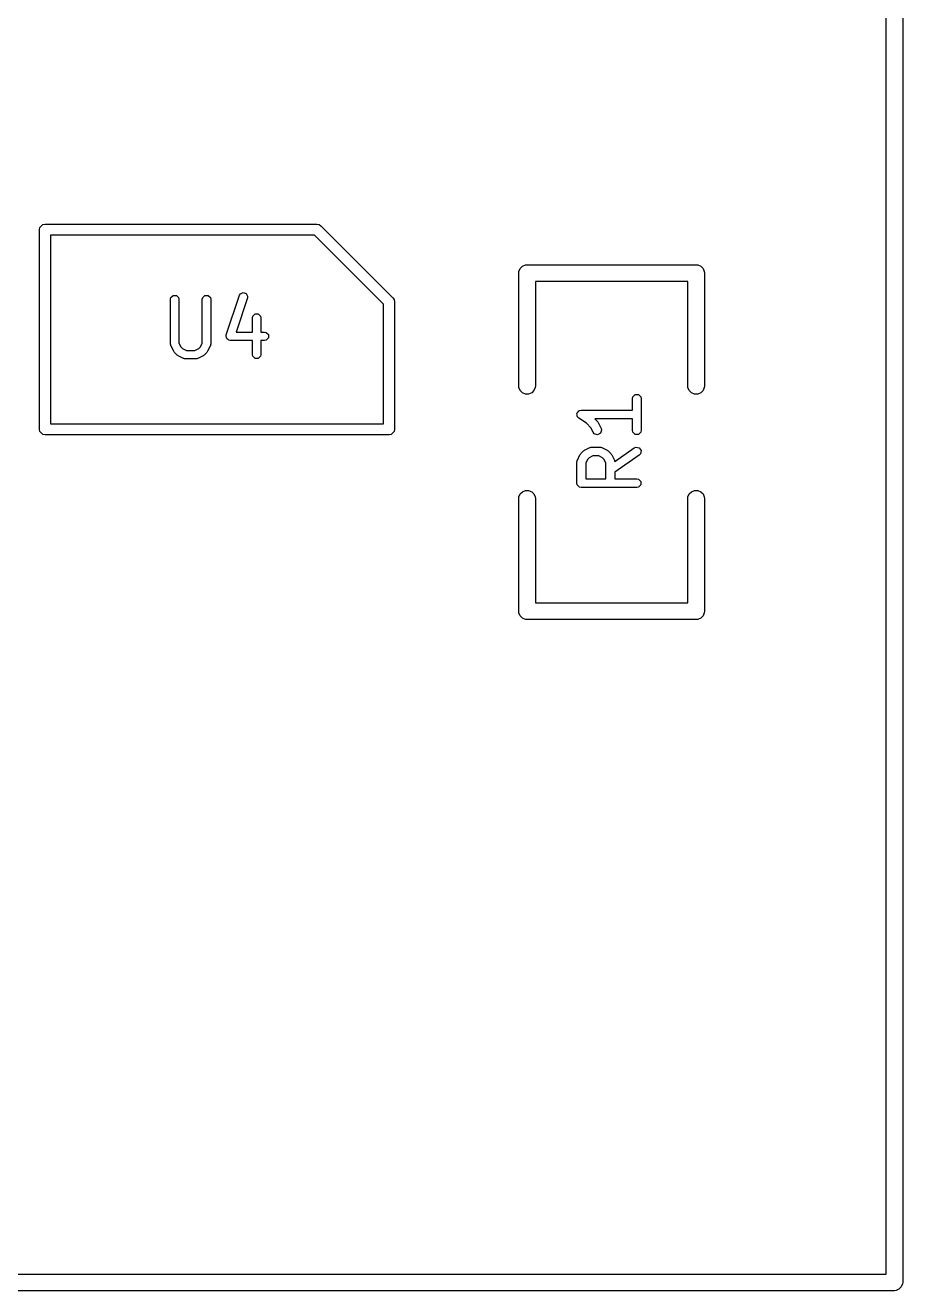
# Model space of a CAD drawing. Extents: x 3.77 to 7.16, y -4.93 to -3.32.
# Drawn here: x 5.2849 to 5.5962, y -4.765 to -4.316 of the extents above; entities that cross this region are included whole.
import ezdxf

# ---------------------------------------------------------------- set-up
doc = ezdxf.new("R2010")
doc.units = 0
doc.header["$MEASUREMENT"] = 0
doc.layers.add('BLACK', color=7, linetype='CONTINUOUS')

msp = doc.modelspace()

# ---------------------------------------------------------------- linework, layer by layer
at = {"layer": 'BLACK', "linetype": 'CONTINUOUS'}
for p, q in [((5.5903, -4.75912), (5.5903, -3.56424)), ((5.5962, -3.56129), (5.5962, -4.76207)), ((5.29006, -4.38776), (5.29112, -4.3867)), ((5.29112, -4.3867), (5.29188, -4.38655)), ((5.29188, -4.38655), (5.38833, -4.38655)), ((5.38833, -4.38655), (5.38909, -4.3867)), ((5.38909, -4.3867), (5.38972, -4.38713)), ((5.28991, -4.38852), (5.29006, -4.38776)), ((5.28991, -4.45938), (5.28991, -4.38852)), ((5.29384, -4.39049), (5.29384, -4.45742)), ((5.38752, -4.39049), (5.29384, -4.39049)), ((5.41195, -4.41492), (5.38752, -4.39049)), ((5.38972, -4.38713), (5.41531, -4.41272)), ((5.45995, -4.40395), (5.46, -4.40337)), ((5.45995, -4.44395), (5.45995, -4.40395)), ((5.46, -4.40337), (5.46044, -4.40231)), ((5.46044, -4.40231), (5.46126, -4.4015)), ((5.46126, -4.4015), (5.46232, -4.40105)), ((5.46232, -4.40105), (5.4629, -4.401)), ((5.4629, -4.401), (5.5229, -4.401)), ((5.5229, -4.401), (5.52347, -4.40105)), ((5.52347, -4.40105), (5.52454, -4.4015)), ((5.52454, -4.4015), (5.52535, -4.40231)), ((5.52535, -4.40231), (5.52579, -4.40337)), ((5.52579, -4.40337), (5.52585, -4.40395)), ((5.52585, -4.40395), (5.52585, -4.44395)), ((5.51995, -4.4069), (5.46585, -4.4069)), ((5.46585, -4.4069), (5.46585, -4.44395)), ((5.51995, -4.44395), (5.51995, -4.4069)), ((5.33642, -4.41322), (5.33654, -4.41265)), ((5.33642, -4.42915), (5.33642, -4.41322)), ((5.33654, -4.41265), (5.33734, -4.41186)), ((5.33734, -4.41186), (5.33847, -4.41186)), ((5.33847, -4.41186), (5.33926, -4.41265)), ((5.33926, -4.41265), (5.33938, -4.41322)), ((5.33938, -4.41322), (5.33938, -4.42881)), ((5.34767, -4.41322), (5.34779, -4.41265)), ((5.34767, -4.42881), (5.34767, -4.41322)), ((5.34779, -4.41265), (5.34858, -4.41186)), ((5.34858, -4.41186), (5.34971, -4.41186)), ((5.34971, -4.41186), (5.35051, -4.41265)), ((5.35051, -4.41265), (5.35063, -4.41322)), ((5.35063, -4.41322), (5.35063, -4.42915)), ((5.35618, -4.42588), (5.36087, -4.41181)), ((5.36367, -4.41275), (5.35963, -4.42487)), ((5.36087, -4.41181), (5.36116, -4.41131)), ((5.36116, -4.41131), (5.36217, -4.41081)), ((5.36217, -4.41081), (5.36324, -4.41117)), ((5.36324, -4.41117), (5.36375, -4.41218)), ((5.36375, -4.41218), (5.36367, -4.41275)), ((5.41531, -4.41272), (5.41574, -4.41336)), ((5.41574, -4.41336), (5.41589, -4.41411)), ((5.41195, -4.45742), (5.41195, -4.41492)), ((5.41589, -4.41411), (5.41589, -4.45938)), ((5.36548, -4.41978), (5.3656, -4.41922)), ((5.36548, -4.42487), (5.36548, -4.41978)), ((5.3656, -4.41922), (5.36639, -4.41842)), ((5.36639, -4.41842), (5.36752, -4.41842)), ((5.36752, -4.41842), (5.36832, -4.41922)), ((5.36832, -4.41922), (5.36844, -4.41978)), ((5.36844, -4.41978), (5.36844, -4.42487)), ((5.35611, -4.42645), (5.35618, -4.42588)), ((5.35622, -4.42666), (5.35611, -4.42645)), ((5.35622, -4.42691), (5.35622, -4.42666)), ((5.35646, -4.42715), (5.35622, -4.42691)), ((5.35662, -4.42746), (5.35646, -4.42715)), ((5.35963, -4.42487), (5.36548, -4.42487)), ((5.36844, -4.42487), (5.36977, -4.42487)), ((5.36977, -4.42487), (5.37034, -4.42498)), ((5.37034, -4.42498), (5.37114, -4.42578)), ((5.37114, -4.42691), (5.37034, -4.42771)), ((5.37114, -4.42578), (5.37114, -4.42691)), ((5.33644, -4.42923), (5.33642, -4.42915)), ((5.33643, -4.42926), (5.33644, -4.42923)), ((5.33649, -4.42949), (5.33643, -4.42926)), ((5.33654, -4.42972), (5.33649, -4.42949)), ((5.33656, -4.42974), (5.33654, -4.42972)), ((5.33658, -4.42981), (5.33656, -4.42974)), ((5.33752, -4.43169), (5.33658, -4.42981)), ((5.33766, -4.43188), (5.33752, -4.43169)), ((5.33938, -4.42881), (5.34005, -4.43015)), ((5.34005, -4.43015), (5.34065, -4.43075)), ((5.34065, -4.43075), (5.342, -4.43143)), ((5.342, -4.43143), (5.34505, -4.43143)), ((5.34505, -4.43143), (5.3464, -4.43075)), ((5.3464, -4.43075), (5.347, -4.43015)), ((5.347, -4.43015), (5.34767, -4.42881)), ((5.34953, -4.43169), (5.34939, -4.43188)), ((5.35047, -4.42981), (5.34953, -4.43169)), ((5.35049, -4.42974), (5.35047, -4.42981)), ((5.35051, -4.42972), (5.35049, -4.42974)), ((5.35056, -4.42949), (5.35051, -4.42972)), ((5.35062, -4.42926), (5.35056, -4.42949)), ((5.35063, -4.42915), (5.35061, -4.42923)), ((5.35061, -4.42923), (5.35062, -4.42926)), ((5.35685, -4.42753), (5.35662, -4.42746)), ((5.35702, -4.42771), (5.35685, -4.42753)), ((5.35759, -4.42782), (5.35702, -4.42771)), ((5.36548, -4.42782), (5.35759, -4.42782)), ((5.36548, -4.4329), (5.36548, -4.42782)), ((5.36977, -4.42782), (5.36844, -4.42782)), ((5.36844, -4.42782), (5.36844, -4.4329)), ((5.37034, -4.42771), (5.36977, -4.42782)), ((5.33779, -4.43207), (5.33766, -4.43188)), ((5.33873, -4.43301), (5.33779, -4.43207)), ((5.33893, -4.43314), (5.33873, -4.43301)), ((5.33912, -4.43329), (5.33893, -4.43314)), ((5.34099, -4.43422), (5.33912, -4.43329)), ((5.34106, -4.43424), (5.34099, -4.43422)), ((5.34109, -4.43427), (5.34106, -4.43424)), ((5.34132, -4.43431), (5.34109, -4.43427)), ((5.34155, -4.43438), (5.34132, -4.43431)), ((5.34158, -4.43437), (5.34155, -4.43438)), ((5.34165, -4.43438), (5.34158, -4.43437)), ((5.3454, -4.43438), (5.34165, -4.43438)), ((5.34547, -4.43437), (5.3454, -4.43438)), ((5.3455, -4.43438), (5.34547, -4.43437)), ((5.34573, -4.43431), (5.3455, -4.43438)), ((5.34596, -4.43427), (5.34573, -4.43431)), ((5.34599, -4.43424), (5.34596, -4.43427)), ((5.34606, -4.43422), (5.34599, -4.43424)), ((5.34793, -4.43329), (5.34606, -4.43422)), ((5.34812, -4.43314), (5.34793, -4.43329)), ((5.34832, -4.43301), (5.34812, -4.43314)), ((5.34926, -4.43207), (5.34832, -4.43301)), ((5.34939, -4.43188), (5.34926, -4.43207)), ((5.3656, -4.43347), (5.36548, -4.4329)), ((5.36639, -4.43427), (5.3656, -4.43347)), ((5.36752, -4.43427), (5.36639, -4.43427)), ((5.36832, -4.43347), (5.36752, -4.43427)), ((5.36844, -4.4329), (5.36832, -4.43347)), ((5.46, -4.44453), (5.45995, -4.44395)), ((5.46044, -4.44559), (5.46, -4.44453)), ((5.46579, -4.44453), (5.46535, -4.44559)), ((5.46585, -4.44395), (5.46579, -4.44453)), ((5.52, -4.44453), (5.51995, -4.44395)), ((5.52044, -4.44559), (5.52, -4.44453)), ((5.52579, -4.44453), (5.52535, -4.44559)), ((5.52585, -4.44395), (5.52579, -4.44453)), ((5.46126, -4.44641), (5.46044, -4.44559)), ((5.46232, -4.44685), (5.46126, -4.44641)), ((5.46347, -4.44685), (5.46232, -4.44685)), ((5.46454, -4.44641), (5.46347, -4.44685)), ((5.46535, -4.44559), (5.46454, -4.44641)), ((5.50027, -4.44848), (5.50039, -4.44788)), ((5.50027, -4.45253), (5.50027, -4.44848)), ((5.50039, -4.44788), (5.50124, -4.44703)), ((5.50124, -4.44703), (5.50244, -4.44703)), ((5.50244, -4.44703), (5.5033, -4.44788)), ((5.5033, -4.44788), (5.50342, -4.44848)), ((5.50342, -4.44848), (5.50342, -4.45973)), ((5.52126, -4.44641), (5.52044, -4.44559)), ((5.52232, -4.44685), (5.52126, -4.44641)), ((5.52347, -4.44685), (5.52232, -4.44685)), ((5.52454, -4.44641), (5.52347, -4.44685)), ((5.52535, -4.44559), (5.52454, -4.44641)), ((5.48061, -4.4538), (5.4807, -4.45367)), ((5.4807, -4.45425), (5.48061, -4.4538)), ((5.4807, -4.45351), (5.48103, -4.45318)), ((5.4807, -4.45367), (5.4807, -4.45351)), ((5.48103, -4.45318), (5.48128, -4.4528)), ((5.48128, -4.4528), (5.48144, -4.45277)), ((5.48144, -4.45277), (5.48155, -4.45265)), ((5.48155, -4.45265), (5.48216, -4.45253)), ((5.48216, -4.45253), (5.50027, -4.45253)), ((5.29384, -4.45742), (5.41195, -4.45742)), ((5.4807, -4.45471), (5.4807, -4.45425)), ((5.48082, -4.45483), (5.4807, -4.45471)), ((5.48085, -4.45498), (5.48082, -4.45483)), ((5.48128, -4.45542), (5.48085, -4.45498)), ((5.48397, -4.45721), (5.48128, -4.45542)), ((5.48555, -4.45879), (5.48397, -4.45721)), ((5.50027, -4.45568), (5.4869, -4.45568)), ((5.4869, -4.45568), (5.48796, -4.45674)), ((5.48796, -4.45674), (5.4881, -4.45695)), ((5.4881, -4.45695), (5.48825, -4.45715)), ((5.48825, -4.45715), (5.48919, -4.45903)), ((5.50027, -4.45973), (5.50027, -4.45568)), ((5.29006, -4.46014), (5.28991, -4.45938)), ((5.29112, -4.4612), (5.29006, -4.46014)), ((5.29188, -4.46135), (5.29112, -4.4612)), ((5.41392, -4.46135), (5.29188, -4.46135)), ((5.41468, -4.4612), (5.41392, -4.46135)), ((5.41574, -4.46014), (5.41468, -4.4612)), ((5.41589, -4.45938), (5.41574, -4.46014)), ((5.48637, -4.46044), (5.48555, -4.45879)), ((5.48675, -4.46092), (5.48637, -4.46044)), ((5.48789, -4.4613), (5.48675, -4.46092)), ((5.48897, -4.46076), (5.48789, -4.4613)), ((5.48935, -4.45962), (5.48897, -4.46076)), ((5.48919, -4.45903), (5.48935, -4.45962)), ((5.50039, -4.46034), (5.50027, -4.45973)), ((5.50124, -4.46119), (5.50039, -4.46034)), ((5.50244, -4.46119), (5.50124, -4.46119)), ((5.5033, -4.46034), (5.50244, -4.46119)), ((5.50342, -4.45973), (5.5033, -4.46034)), ((5.48198, -4.46799), (5.48292, -4.46706)), ((5.48292, -4.46706), (5.48313, -4.46692)), ((5.48313, -4.46692), (5.48333, -4.46676)), ((5.48333, -4.46676), (5.4852, -4.46582)), ((5.4852, -4.46582), (5.48528, -4.4658)), ((5.48528, -4.4658), (5.4853, -4.46578)), ((5.4853, -4.46578), (5.48555, -4.46573)), ((5.48555, -4.46573), (5.48579, -4.46566)), ((5.48579, -4.46566), (5.48583, -4.46567)), ((5.48583, -4.46567), (5.48591, -4.46566)), ((5.48591, -4.46566), (5.48872, -4.46566)), ((5.48872, -4.46566), (5.4888, -4.46567)), ((5.4888, -4.46567), (5.48883, -4.46566)), ((5.48883, -4.46566), (5.48907, -4.46573)), ((5.48907, -4.46573), (5.48932, -4.46578)), ((5.48932, -4.46578), (5.48935, -4.4658)), ((5.48935, -4.4658), (5.48942, -4.46582)), ((5.48942, -4.46582), (5.4913, -4.46676)), ((5.4913, -4.46676), (5.4915, -4.46692)), ((5.4915, -4.46692), (5.49171, -4.46706)), ((5.49171, -4.46706), (5.49264, -4.46799)), ((5.49402, -4.47079), (5.50094, -4.46594)), ((5.50094, -4.46594), (5.5015, -4.46569)), ((5.5015, -4.46569), (5.50269, -4.4659)), ((5.50269, -4.4659), (5.50338, -4.46689)), ((5.50338, -4.46689), (5.50317, -4.46808)), ((5.48058, -4.47098), (5.4806, -4.4709)), ((5.48058, -4.47848), (5.48058, -4.47098)), ((5.48059, -4.47087), (5.48065, -4.47063)), ((5.4806, -4.4709), (5.48059, -4.47087)), ((5.48065, -4.47063), (5.4807, -4.47038)), ((5.4807, -4.47038), (5.48073, -4.47035)), ((5.48073, -4.47035), (5.48075, -4.47028)), ((5.48075, -4.47028), (5.48169, -4.4684)), ((5.48169, -4.4684), (5.48184, -4.4682)), ((5.48184, -4.4682), (5.48198, -4.46799)), ((5.48439, -4.47004), (5.48373, -4.47135)), ((5.48373, -4.47135), (5.48373, -4.47691)), ((5.48496, -4.46946), (5.48439, -4.47004)), ((5.48628, -4.46881), (5.48496, -4.46946)), ((5.48835, -4.46881), (5.48628, -4.46881)), ((5.48966, -4.46946), (5.48835, -4.46881)), ((5.49024, -4.47004), (5.48966, -4.46946)), ((5.49089, -4.47135), (5.49024, -4.47004)), ((5.49089, -4.47691), (5.49089, -4.47135)), ((5.49264, -4.46799), (5.49278, -4.4682)), ((5.49278, -4.4682), (5.49294, -4.4684)), ((5.49294, -4.4684), (5.49388, -4.47028)), ((5.49388, -4.47028), (5.4939, -4.47035)), ((5.4939, -4.47035), (5.49392, -4.47038)), ((5.49392, -4.47038), (5.49397, -4.47063)), ((5.49397, -4.47063), (5.49402, -4.47079)), ((5.50274, -4.46852), (5.49404, -4.47461)), ((5.50317, -4.46808), (5.50274, -4.46852)), ((5.49404, -4.47461), (5.49404, -4.47691)), ((5.46126, -4.4815), (5.46232, -4.48105)), ((5.46232, -4.48105), (5.46347, -4.48105)), ((5.46347, -4.48105), (5.46454, -4.4815)), ((5.4807, -4.47908), (5.48058, -4.47848)), ((5.48155, -4.47994), (5.4807, -4.47908)), ((5.48216, -4.48006), (5.48155, -4.47994)), ((5.50184, -4.48006), (5.48216, -4.48006)), ((5.48373, -4.47691), (5.49089, -4.47691)), ((5.49404, -4.47691), (5.50184, -4.47691)), ((5.50184, -4.47691), (5.50244, -4.47703)), ((5.50244, -4.47994), (5.50184, -4.48006)), ((5.50244, -4.47703), (5.5033, -4.47788)), ((5.5033, -4.47908), (5.50244, -4.47994)), ((5.5033, -4.47788), (5.5033, -4.47908)), ((5.52126, -4.4815), (5.52232, -4.48105)), ((5.52232, -4.48105), (5.52347, -4.48105)), ((5.52347, -4.48105), (5.52454, -4.4815)), ((5.45995, -4.48395), (5.46, -4.48337)), ((5.45995, -4.52395), (5.45995, -4.48395)), ((5.46, -4.48337), (5.46044, -4.48231)), ((5.46044, -4.48231), (5.46126, -4.4815)), ((5.46454, -4.4815), (5.46535, -4.48231)), ((5.46535, -4.48231), (5.46579, -4.48337)), ((5.46579, -4.48337), (5.46585, -4.48395)), ((5.46585, -4.48395), (5.46585, -4.521)), ((5.51995, -4.48395), (5.52, -4.48337)), ((5.51995, -4.521), (5.51995, -4.48395)), ((5.52, -4.48337), (5.52044, -4.48231)), ((5.52044, -4.48231), (5.52126, -4.4815)), ((5.52454, -4.4815), (5.52535, -4.48231)), ((5.52535, -4.48231), (5.52579, -4.48337)), ((5.52579, -4.48337), (5.52585, -4.48395)), ((5.52585, -4.48395), (5.52585, -4.52395)), ((5.46585, -4.521), (5.51995, -4.521)), ((5.46, -4.52453), (5.45995, -4.52395)), ((5.46044, -4.52559), (5.46, -4.52453)), ((5.46126, -4.52641), (5.46044, -4.52559)), ((5.52535, -4.52559), (5.52454, -4.52641)), ((5.52579, -4.52453), (5.52535, -4.52559)), ((5.52585, -4.52395), (5.52579, -4.52453)), ((5.46232, -4.52685), (5.46126, -4.52641)), ((5.4629, -4.5269), (5.46232, -4.52685)), ((5.5229, -4.5269), (5.4629, -4.5269)), ((5.52347, -4.52685), (5.5229, -4.5269)), ((5.52454, -4.52641), (5.52347, -4.52685)), ((3.86392, -4.75912), (5.5903, -4.75912)), ((5.5957, -4.76371), (5.59489, -4.76453)), ((5.59615, -4.76265), (5.5957, -4.76371)), ((5.5962, -4.76207), (5.59615, -4.76265)), ((5.59325, -4.76503), (3.86097, -4.76503)), ((5.59383, -4.76497), (5.59325, -4.76503)), ((5.59489, -4.76453), (5.59383, -4.76497))]:
    msp.add_line(p, q, dxfattribs=at)

doc.saveas('drawing.dxf')
